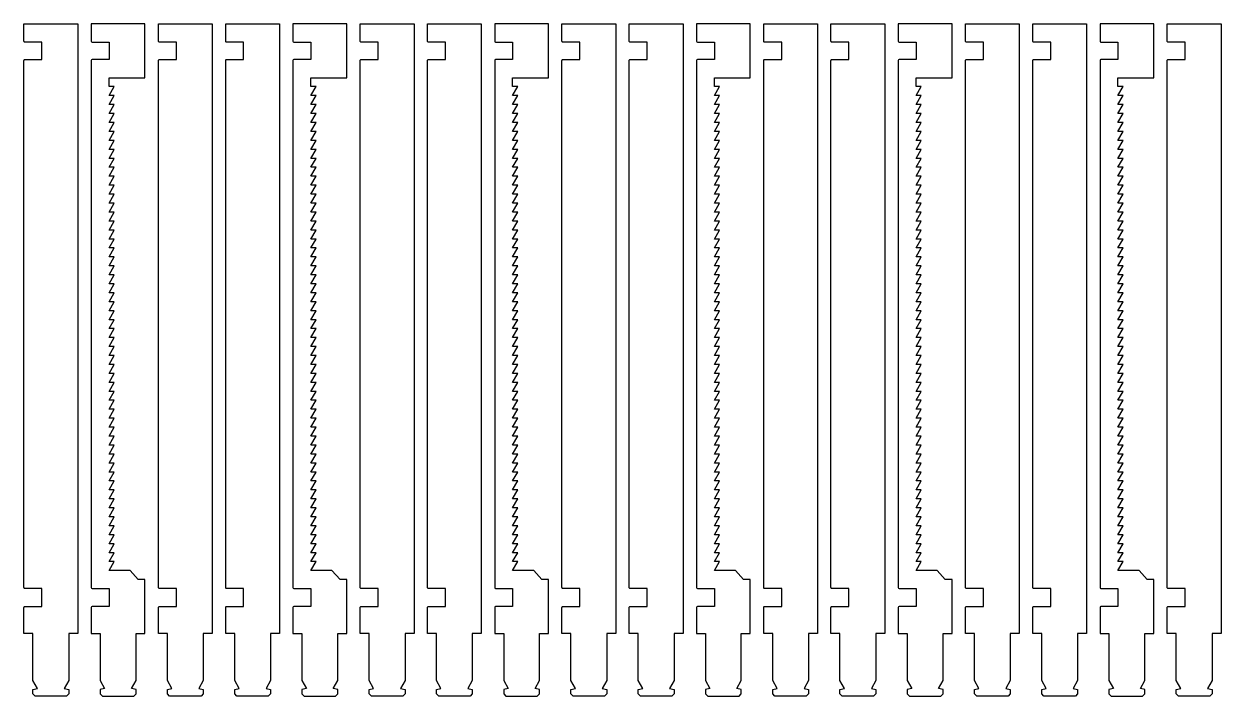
# Model space of a CAD drawing. Header units: millimetres. Extents: x 0 to 1902, y -212 to 712.
# Drawn here: x 364 to 631, y 292 to 442 of the extents above; entities that cross this region are included whole.
import ezdxf

# ---------------------------------------------------------------- set-up
doc = ezdxf.new("R2010")
doc.units = ezdxf.units.MM
doc.header["$MEASUREMENT"] = 0

msp = doc.modelspace()

# ---------------------------------------------------------------- linework, layer by layer
for p, q in [((391, 442), (379, 442)), ((379, 442), (379, 438.14)), ((391, 430), (391, 442)), ((436, 442), (424, 442)), ((424, 442), (424, 438.14)), ((436, 430), (436, 442)), ((481, 442), (469, 442)), ((469, 442), (469, 438.14)), ((481, 430), (481, 442)), ((526, 442), (514, 442)), ((514, 442), (514, 438.14)), ((526, 430), (526, 442)), ((571, 442), (559, 442)), ((559, 442), (559, 438.14)), ((571, 430), (571, 442)), ((616, 442), (604, 442)), ((604, 442), (604, 438.14)), ((616, 430), (616, 442)), ((379.2, 437.94), (383, 437.94)), ((383, 437.94), (383, 434.06)), ((424.2, 437.94), (428, 437.94)), ((428, 437.94), (428, 434.06)), ((469.2, 437.94), (473, 437.94)), ((473, 437.94), (473, 434.06)), ((514.2, 437.94), (518, 437.94)), ((518, 437.94), (518, 434.06)), ((559.2, 437.94), (563, 437.94)), ((563, 437.94), (563, 434.06)), ((604.2, 437.94), (608, 437.94)), ((608, 437.94), (608, 434.06)), ((379, 433.86), (379, 316.2)), ((383, 434.06), (379.2, 434.06)), ((424, 433.86), (424, 316.2)), ((428, 434.06), (424.2, 434.06)), ((469, 433.86), (469, 316.2)), ((473, 434.06), (469.2, 434.06)), ((514, 433.86), (514, 316.2)), ((518, 434.06), (514.2, 434.06)), ((559, 433.86), (559, 316.2)), ((563, 434.06), (559.2, 434.06)), ((604, 433.86), (604, 316.2)), ((608, 434.06), (604.2, 434.06)), ((383, 428), (383, 430)), ((383, 430), (391, 430)), ((428, 428), (428, 430)), ((428, 430), (436, 430)), ((473, 428), (473, 430)), ((473, 430), (481, 430)), ((518, 428), (518, 430)), ((518, 430), (526, 430)), ((563, 428), (563, 430)), ((563, 430), (571, 430)), ((608, 428), (608, 430)), ((608, 430), (616, 430)), ((383, 426), (384.15, 428)), ((384.15, 428), (383, 428)), ((428, 426), (429.15, 428)), ((429.15, 428), (428, 428)), ((473, 426), (474.15, 428)), ((474.15, 428), (473, 428)), ((518, 426), (519.15, 428)), ((519.15, 428), (518, 428)), ((563, 426), (564.15, 428)), ((564.15, 428), (563, 428)), ((608, 426), (609.15, 428)), ((609.15, 428), (608, 428)), ((383, 424), (384.15, 426)), ((384.15, 426), (383, 426)), ((428, 424), (429.15, 426)), ((429.15, 426), (428, 426)), ((473, 424), (474.15, 426)), ((474.15, 426), (473, 426)), ((518, 424), (519.15, 426)), ((519.15, 426), (518, 426)), ((563, 424), (564.15, 426)), ((564.15, 426), (563, 426)), ((608, 424), (609.15, 426)), ((609.15, 426), (608, 426)), ((383, 422), (384.15, 424)), ((384.15, 424), (383, 424)), ((383, 420), (384.15, 422)), ((384.15, 422), (383, 422)), ((428, 422), (429.15, 424)), ((429.15, 424), (428, 424)), ((428, 420), (429.15, 422)), ((429.15, 422), (428, 422)), ((473, 422), (474.15, 424)), ((474.15, 424), (473, 424)), ((473, 420), (474.15, 422)), ((474.15, 422), (473, 422)), ((518, 422), (519.15, 424)), ((519.15, 424), (518, 424)), ((518, 420), (519.15, 422)), ((519.15, 422), (518, 422)), ((563, 422), (564.15, 424)), ((564.15, 424), (563, 424)), ((563, 420), (564.15, 422)), ((564.15, 422), (563, 422)), ((608, 422), (609.15, 424)), ((609.15, 424), (608, 424)), ((608, 420), (609.15, 422)), ((609.15, 422), (608, 422)), ((383, 418), (384.15, 420)), ((384.15, 420), (383, 420)), ((428, 418), (429.15, 420)), ((429.15, 420), (428, 420)), ((473, 418), (474.15, 420)), ((474.15, 420), (473, 420)), ((518, 418), (519.15, 420)), ((519.15, 420), (518, 420)), ((563, 418), (564.15, 420)), ((564.15, 420), (563, 420)), ((608, 418), (609.15, 420)), ((609.15, 420), (608, 420)), ((383, 416), (384.15, 418)), ((384.15, 418), (383, 418)), ((428, 416), (429.15, 418)), ((429.15, 418), (428, 418)), ((473, 416), (474.15, 418)), ((474.15, 418), (473, 418)), ((518, 416), (519.15, 418)), ((519.15, 418), (518, 418)), ((563, 416), (564.15, 418)), ((564.15, 418), (563, 418)), ((608, 416), (609.15, 418)), ((609.15, 418), (608, 418)), ((383, 414), (384.15, 416)), ((384.15, 416), (383, 416)), ((383, 412), (384.15, 414)), ((384.15, 414), (383, 414)), ((428, 414), (429.15, 416)), ((429.15, 416), (428, 416)), ((428, 412), (429.15, 414)), ((429.15, 414), (428, 414)), ((473, 414), (474.15, 416)), ((474.15, 416), (473, 416)), ((473, 412), (474.15, 414)), ((474.15, 414), (473, 414)), ((518, 414), (519.15, 416)), ((519.15, 416), (518, 416)), ((518, 412), (519.15, 414)), ((519.15, 414), (518, 414)), ((563, 414), (564.15, 416)), ((564.15, 416), (563, 416)), ((563, 412), (564.15, 414)), ((564.15, 414), (563, 414)), ((608, 414), (609.15, 416)), ((609.15, 416), (608, 416)), ((608, 412), (609.15, 414)), ((609.15, 414), (608, 414)), ((383, 410), (384.15, 412)), ((384.15, 412), (383, 412)), ((428, 410), (429.15, 412)), ((429.15, 412), (428, 412)), ((473, 410), (474.15, 412)), ((474.15, 412), (473, 412)), ((518, 410), (519.15, 412)), ((519.15, 412), (518, 412)), ((563, 410), (564.15, 412)), ((564.15, 412), (563, 412)), ((608, 410), (609.15, 412)), ((609.15, 412), (608, 412)), ((383, 408), (384.15, 410)), ((384.15, 410), (383, 410)), ((428, 408), (429.15, 410)), ((429.15, 410), (428, 410)), ((473, 408), (474.15, 410)), ((474.15, 410), (473, 410)), ((518, 408), (519.15, 410)), ((519.15, 410), (518, 410)), ((563, 408), (564.15, 410)), ((564.15, 410), (563, 410)), ((608, 408), (609.15, 410)), ((609.15, 410), (608, 410)), ((383, 406), (384.15, 408)), ((384.15, 408), (383, 408)), ((383, 404), (384.15, 406)), ((384.15, 406), (383, 406)), ((428, 406), (429.15, 408)), ((429.15, 408), (428, 408)), ((428, 404), (429.15, 406)), ((429.15, 406), (428, 406)), ((473, 406), (474.15, 408)), ((474.15, 408), (473, 408)), ((473, 404), (474.15, 406)), ((474.15, 406), (473, 406)), ((518, 406), (519.15, 408)), ((519.15, 408), (518, 408)), ((518, 404), (519.15, 406)), ((519.15, 406), (518, 406)), ((563, 406), (564.15, 408)), ((564.15, 408), (563, 408)), ((563, 404), (564.15, 406)), ((564.15, 406), (563, 406)), ((608, 406), (609.15, 408)), ((609.15, 408), (608, 408)), ((608, 404), (609.15, 406)), ((609.15, 406), (608, 406)), ((383, 402), (384.15, 404)), ((384.15, 404), (383, 404)), ((428, 402), (429.15, 404)), ((429.15, 404), (428, 404)), ((473, 402), (474.15, 404)), ((474.15, 404), (473, 404)), ((518, 402), (519.15, 404)), ((519.15, 404), (518, 404)), ((563, 402), (564.15, 404)), ((564.15, 404), (563, 404)), ((608, 402), (609.15, 404)), ((609.15, 404), (608, 404)), ((383, 400), (384.15, 402)), ((384.15, 402), (383, 402)), ((428, 400), (429.15, 402)), ((429.15, 402), (428, 402)), ((473, 400), (474.15, 402)), ((474.15, 402), (473, 402)), ((518, 400), (519.15, 402)), ((519.15, 402), (518, 402)), ((563, 400), (564.15, 402)), ((564.15, 402), (563, 402)), ((608, 400), (609.15, 402)), ((609.15, 402), (608, 402)), ((383, 398), (384.15, 400)), ((384.15, 400), (383, 400)), ((383, 396), (384.15, 398)), ((384.15, 398), (383, 398)), ((428, 398), (429.15, 400)), ((429.15, 400), (428, 400)), ((428, 396), (429.15, 398)), ((429.15, 398), (428, 398)), ((473, 398), (474.15, 400)), ((474.15, 400), (473, 400)), ((473, 396), (474.15, 398)), ((474.15, 398), (473, 398)), ((518, 398), (519.15, 400)), ((519.15, 400), (518, 400)), ((518, 396), (519.15, 398)), ((519.15, 398), (518, 398)), ((563, 398), (564.15, 400)), ((564.15, 400), (563, 400)), ((563, 396), (564.15, 398)), ((564.15, 398), (563, 398)), ((608, 398), (609.15, 400)), ((609.15, 400), (608, 400)), ((608, 396), (609.15, 398)), ((609.15, 398), (608, 398)), ((383, 394), (384.15, 396)), ((384.15, 396), (383, 396)), ((428, 394), (429.15, 396)), ((429.15, 396), (428, 396)), ((473, 394), (474.15, 396)), ((474.15, 396), (473, 396)), ((518, 394), (519.15, 396)), ((519.15, 396), (518, 396)), ((563, 394), (564.15, 396)), ((564.15, 396), (563, 396)), ((608, 394), (609.15, 396)), ((609.15, 396), (608, 396)), ((383, 392), (384.15, 394)), ((384.15, 394), (383, 394)), ((428, 392), (429.15, 394)), ((429.15, 394), (428, 394)), ((473, 392), (474.15, 394)), ((474.15, 394), (473, 394)), ((518, 392), (519.15, 394)), ((519.15, 394), (518, 394)), ((563, 392), (564.15, 394)), ((564.15, 394), (563, 394)), ((608, 392), (609.15, 394)), ((609.15, 394), (608, 394)), ((383, 390), (384.15, 392)), ((384.15, 392), (383, 392)), ((383, 388), (384.15, 390)), ((384.15, 390), (383, 390)), ((428, 390), (429.15, 392)), ((429.15, 392), (428, 392)), ((428, 388), (429.15, 390)), ((429.15, 390), (428, 390)), ((473, 390), (474.15, 392)), ((474.15, 392), (473, 392)), ((473, 388), (474.15, 390)), ((474.15, 390), (473, 390)), ((518, 390), (519.15, 392)), ((519.15, 392), (518, 392)), ((518, 388), (519.15, 390)), ((519.15, 390), (518, 390)), ((563, 390), (564.15, 392)), ((564.15, 392), (563, 392)), ((563, 388), (564.15, 390)), ((564.15, 390), (563, 390)), ((608, 390), (609.15, 392)), ((609.15, 392), (608, 392)), ((608, 388), (609.15, 390)), ((609.15, 390), (608, 390)), ((383, 386), (384.15, 388)), ((384.15, 388), (383, 388)), ((428, 386), (429.15, 388)), ((429.15, 388), (428, 388)), ((473, 386), (474.15, 388)), ((474.15, 388), (473, 388)), ((518, 386), (519.15, 388)), ((519.15, 388), (518, 388)), ((563, 386), (564.15, 388)), ((564.15, 388), (563, 388)), ((608, 386), (609.15, 388)), ((609.15, 388), (608, 388)), ((383, 384), (384.15, 386)), ((384.15, 386), (383, 386)), ((428, 384), (429.15, 386)), ((429.15, 386), (428, 386)), ((473, 384), (474.15, 386)), ((474.15, 386), (473, 386)), ((518, 384), (519.15, 386)), ((519.15, 386), (518, 386)), ((563, 384), (564.15, 386)), ((564.15, 386), (563, 386)), ((608, 384), (609.15, 386)), ((609.15, 386), (608, 386)), ((383, 382), (384.15, 384)), ((384.15, 384), (383, 384)), ((383, 380), (384.15, 382)), ((384.15, 382), (383, 382)), ((428, 382), (429.15, 384)), ((429.15, 384), (428, 384)), ((428, 380), (429.15, 382)), ((429.15, 382), (428, 382)), ((473, 382), (474.15, 384)), ((474.15, 384), (473, 384)), ((473, 380), (474.15, 382)), ((474.15, 382), (473, 382)), ((518, 382), (519.15, 384)), ((519.15, 384), (518, 384)), ((518, 380), (519.15, 382)), ((519.15, 382), (518, 382)), ((563, 382), (564.15, 384)), ((564.15, 384), (563, 384)), ((563, 380), (564.15, 382)), ((564.15, 382), (563, 382)), ((608, 382), (609.15, 384)), ((609.15, 384), (608, 384)), ((608, 380), (609.15, 382)), ((609.15, 382), (608, 382)), ((383, 378), (384.15, 380)), ((384.15, 380), (383, 380)), ((428, 378), (429.15, 380)), ((429.15, 380), (428, 380)), ((473, 378), (474.15, 380)), ((474.15, 380), (473, 380)), ((518, 378), (519.15, 380)), ((519.15, 380), (518, 380)), ((563, 378), (564.15, 380)), ((564.15, 380), (563, 380)), ((608, 378), (609.15, 380)), ((609.15, 380), (608, 380)), ((383, 376), (384.15, 378)), ((384.15, 378), (383, 378)), ((428, 376), (429.15, 378)), ((429.15, 378), (428, 378)), ((473, 376), (474.15, 378)), ((474.15, 378), (473, 378)), ((518, 376), (519.15, 378)), ((519.15, 378), (518, 378)), ((563, 376), (564.15, 378)), ((564.15, 378), (563, 378)), ((608, 376), (609.15, 378)), ((609.15, 378), (608, 378)), ((383, 374), (384.15, 376)), ((384.15, 376), (383, 376)), ((383, 372), (384.15, 374)), ((384.15, 374), (383, 374)), ((428, 374), (429.15, 376)), ((429.15, 376), (428, 376)), ((428, 372), (429.15, 374)), ((429.15, 374), (428, 374)), ((473, 374), (474.15, 376)), ((474.15, 376), (473, 376)), ((473, 372), (474.15, 374)), ((474.15, 374), (473, 374)), ((518, 374), (519.15, 376)), ((519.15, 376), (518, 376)), ((518, 372), (519.15, 374)), ((519.15, 374), (518, 374)), ((563, 374), (564.15, 376)), ((564.15, 376), (563, 376)), ((563, 372), (564.15, 374)), ((564.15, 374), (563, 374)), ((608, 374), (609.15, 376)), ((609.15, 376), (608, 376)), ((608, 372), (609.15, 374)), ((609.15, 374), (608, 374)), ((383, 370), (384.15, 372)), ((384.15, 372), (383, 372)), ((428, 370), (429.15, 372)), ((429.15, 372), (428, 372)), ((473, 370), (474.15, 372)), ((474.15, 372), (473, 372)), ((518, 370), (519.15, 372)), ((519.15, 372), (518, 372)), ((563, 370), (564.15, 372)), ((564.15, 372), (563, 372)), ((608, 370), (609.15, 372)), ((609.15, 372), (608, 372)), ((383, 368), (384.15, 370)), ((384.15, 370), (383, 370)), ((428, 368), (429.15, 370)), ((429.15, 370), (428, 370)), ((473, 368), (474.15, 370)), ((474.15, 370), (473, 370)), ((518, 368), (519.15, 370)), ((519.15, 370), (518, 370)), ((563, 368), (564.15, 370)), ((564.15, 370), (563, 370)), ((608, 368), (609.15, 370)), ((609.15, 370), (608, 370)), ((383, 366), (384.15, 368)), ((384.15, 368), (383, 368)), ((383, 364), (384.15, 366)), ((384.15, 366), (383, 366)), ((428, 366), (429.15, 368)), ((429.15, 368), (428, 368)), ((428, 364), (429.15, 366)), ((429.15, 366), (428, 366)), ((473, 366), (474.15, 368)), ((474.15, 368), (473, 368)), ((473, 364), (474.15, 366)), ((474.15, 366), (473, 366)), ((518, 366), (519.15, 368)), ((519.15, 368), (518, 368)), ((518, 364), (519.15, 366)), ((519.15, 366), (518, 366)), ((563, 366), (564.15, 368)), ((564.15, 368), (563, 368)), ((563, 364), (564.15, 366)), ((564.15, 366), (563, 366)), ((608, 366), (609.15, 368)), ((609.15, 368), (608, 368)), ((608, 364), (609.15, 366)), ((609.15, 366), (608, 366)), ((383, 362), (384.15, 364)), ((384.15, 364), (383, 364)), ((428, 362), (429.15, 364)), ((429.15, 364), (428, 364)), ((473, 362), (474.15, 364)), ((474.15, 364), (473, 364)), ((518, 362), (519.15, 364)), ((519.15, 364), (518, 364)), ((563, 362), (564.15, 364)), ((564.15, 364), (563, 364)), ((608, 362), (609.15, 364)), ((609.15, 364), (608, 364)), ((383, 360), (384.15, 362)), ((384.15, 362), (383, 362)), ((428, 360), (429.15, 362)), ((429.15, 362), (428, 362)), ((473, 360), (474.15, 362)), ((474.15, 362), (473, 362)), ((518, 360), (519.15, 362)), ((519.15, 362), (518, 362)), ((563, 360), (564.15, 362)), ((564.15, 362), (563, 362)), ((608, 360), (609.15, 362)), ((609.15, 362), (608, 362)), ((383, 358), (384.15, 360)), ((384.15, 360), (383, 360)), ((383, 356), (384.15, 358)), ((384.15, 358), (383, 358)), ((428, 358), (429.15, 360)), ((429.15, 360), (428, 360)), ((428, 356), (429.15, 358)), ((429.15, 358), (428, 358)), ((473, 358), (474.15, 360)), ((474.15, 360), (473, 360)), ((473, 356), (474.15, 358)), ((474.15, 358), (473, 358)), ((518, 358), (519.15, 360)), ((519.15, 360), (518, 360)), ((518, 356), (519.15, 358)), ((519.15, 358), (518, 358)), ((563, 358), (564.15, 360)), ((564.15, 360), (563, 360)), ((563, 356), (564.15, 358)), ((564.15, 358), (563, 358)), ((608, 358), (609.15, 360)), ((609.15, 360), (608, 360)), ((608, 356), (609.15, 358)), ((609.15, 358), (608, 358)), ((383, 354), (384.15, 356)), ((384.15, 356), (383, 356)), ((428, 354), (429.15, 356)), ((429.15, 356), (428, 356)), ((473, 354), (474.15, 356)), ((474.15, 356), (473, 356)), ((518, 354), (519.15, 356)), ((519.15, 356), (518, 356)), ((563, 354), (564.15, 356)), ((564.15, 356), (563, 356)), ((608, 354), (609.15, 356)), ((609.15, 356), (608, 356)), ((383, 352), (384.15, 354)), ((384.15, 354), (383, 354)), ((428, 352), (429.15, 354)), ((429.15, 354), (428, 354)), ((473, 352), (474.15, 354)), ((474.15, 354), (473, 354)), ((518, 352), (519.15, 354)), ((519.15, 354), (518, 354)), ((563, 352), (564.15, 354)), ((564.15, 354), (563, 354)), ((608, 352), (609.15, 354)), ((609.15, 354), (608, 354)), ((383, 350), (384.15, 352)), ((384.15, 352), (383, 352)), ((383, 348), (384.15, 350)), ((384.15, 350), (383, 350)), ((428, 350), (429.15, 352)), ((429.15, 352), (428, 352)), ((428, 348), (429.15, 350)), ((429.15, 350), (428, 350)), ((473, 350), (474.15, 352)), ((474.15, 352), (473, 352)), ((473, 348), (474.15, 350)), ((474.15, 350), (473, 350)), ((518, 350), (519.15, 352)), ((519.15, 352), (518, 352)), ((518, 348), (519.15, 350)), ((519.15, 350), (518, 350)), ((563, 350), (564.15, 352)), ((564.15, 352), (563, 352)), ((563, 348), (564.15, 350)), ((564.15, 350), (563, 350)), ((608, 350), (609.15, 352)), ((609.15, 352), (608, 352)), ((608, 348), (609.15, 350)), ((609.15, 350), (608, 350)), ((383, 346), (384.15, 348)), ((384.15, 348), (383, 348)), ((428, 346), (429.15, 348)), ((429.15, 348), (428, 348)), ((473, 346), (474.15, 348)), ((474.15, 348), (473, 348)), ((518, 346), (519.15, 348)), ((519.15, 348), (518, 348)), ((563, 346), (564.15, 348)), ((564.15, 348), (563, 348)), ((608, 346), (609.15, 348)), ((609.15, 348), (608, 348)), ((383, 344), (384.15, 346)), ((384.15, 346), (383, 346)), ((428, 344), (429.15, 346)), ((429.15, 346), (428, 346)), ((473, 344), (474.15, 346)), ((474.15, 346), (473, 346)), ((518, 344), (519.15, 346)), ((519.15, 346), (518, 346)), ((563, 344), (564.15, 346)), ((564.15, 346), (563, 346)), ((608, 344), (609.15, 346)), ((609.15, 346), (608, 346)), ((383, 342), (384.15, 344)), ((384.15, 344), (383, 344)), ((383, 340), (384.15, 342)), ((384.15, 342), (383, 342)), ((428, 342), (429.15, 344)), ((429.15, 344), (428, 344)), ((428, 340), (429.15, 342)), ((429.15, 342), (428, 342)), ((473, 342), (474.15, 344)), ((474.15, 344), (473, 344)), ((473, 340), (474.15, 342)), ((474.15, 342), (473, 342)), ((518, 342), (519.15, 344)), ((519.15, 344), (518, 344)), ((518, 340), (519.15, 342)), ((519.15, 342), (518, 342)), ((563, 342), (564.15, 344)), ((564.15, 344), (563, 344)), ((563, 340), (564.15, 342)), ((564.15, 342), (563, 342)), ((608, 342), (609.15, 344)), ((609.15, 344), (608, 344)), ((608, 340), (609.15, 342)), ((609.15, 342), (608, 342)), ((383, 338), (384.15, 340)), ((384.15, 340), (383, 340)), ((428, 338), (429.15, 340)), ((429.15, 340), (428, 340)), ((473, 338), (474.15, 340)), ((474.15, 340), (473, 340)), ((518, 338), (519.15, 340)), ((519.15, 340), (518, 340)), ((563, 338), (564.15, 340)), ((564.15, 340), (563, 340)), ((608, 338), (609.15, 340)), ((609.15, 340), (608, 340)), ((383, 336), (384.15, 338)), ((384.15, 338), (383, 338)), ((428, 336), (429.15, 338)), ((429.15, 338), (428, 338)), ((473, 336), (474.15, 338)), ((474.15, 338), (473, 338)), ((518, 336), (519.15, 338)), ((519.15, 338), (518, 338)), ((563, 336), (564.15, 338)), ((564.15, 338), (563, 338)), ((608, 336), (609.15, 338)), ((609.15, 338), (608, 338)), ((383, 334), (384.15, 336)), ((384.15, 336), (383, 336)), ((383, 332), (384.15, 334)), ((384.15, 334), (383, 334)), ((428, 334), (429.15, 336)), ((429.15, 336), (428, 336)), ((428, 332), (429.15, 334)), ((429.15, 334), (428, 334)), ((473, 334), (474.15, 336)), ((474.15, 336), (473, 336)), ((473, 332), (474.15, 334)), ((474.15, 334), (473, 334)), ((518, 334), (519.15, 336)), ((519.15, 336), (518, 336)), ((518, 332), (519.15, 334)), ((519.15, 334), (518, 334)), ((563, 334), (564.15, 336)), ((564.15, 336), (563, 336)), ((563, 332), (564.15, 334)), ((564.15, 334), (563, 334)), ((608, 334), (609.15, 336)), ((609.15, 336), (608, 336)), ((608, 332), (609.15, 334)), ((609.15, 334), (608, 334)), ((383, 330), (384.15, 332)), ((384.15, 332), (383, 332)), ((428, 330), (429.15, 332)), ((429.15, 332), (428, 332)), ((473, 330), (474.15, 332)), ((474.15, 332), (473, 332)), ((518, 330), (519.15, 332)), ((519.15, 332), (518, 332)), ((563, 330), (564.15, 332)), ((564.15, 332), (563, 332)), ((608, 330), (609.15, 332)), ((609.15, 332), (608, 332)), ((383, 328), (384.15, 330)), ((384.15, 330), (383, 330)), ((428, 328), (429.15, 330)), ((429.15, 330), (428, 330)), ((473, 328), (474.15, 330)), ((474.15, 330), (473, 330)), ((518, 328), (519.15, 330)), ((519.15, 330), (518, 330)), ((563, 328), (564.15, 330)), ((564.15, 330), (563, 330)), ((608, 328), (609.15, 330)), ((609.15, 330), (608, 330)), ((383, 326), (384.15, 328)), ((384.15, 328), (383, 328)), ((383, 324), (384.15, 326)), ((384.15, 326), (383, 326)), ((428, 326), (429.15, 328)), ((429.15, 328), (428, 328)), ((428, 324), (429.15, 326)), ((429.15, 326), (428, 326)), ((473, 326), (474.15, 328)), ((474.15, 328), (473, 328)), ((473, 324), (474.15, 326)), ((474.15, 326), (473, 326)), ((518, 326), (519.15, 328)), ((519.15, 328), (518, 328)), ((518, 324), (519.15, 326)), ((519.15, 326), (518, 326)), ((563, 326), (564.15, 328)), ((564.15, 328), (563, 328)), ((563, 324), (564.15, 326)), ((564.15, 326), (563, 326)), ((608, 326), (609.15, 328)), ((609.15, 328), (608, 328)), ((608, 324), (609.15, 326)), ((609.15, 326), (608, 326)), ((383, 322), (384.15, 324)), ((384.15, 324), (383, 324)), ((428, 322), (429.15, 324)), ((429.15, 324), (428, 324)), ((473, 322), (474.15, 324)), ((474.15, 324), (473, 324)), ((518, 322), (519.15, 324)), ((519.15, 324), (518, 324)), ((563, 322), (564.15, 324)), ((564.15, 324), (563, 324)), ((608, 322), (609.15, 324)), ((609.15, 324), (608, 324)), ((383, 320), (384.15, 322)), ((384.15, 322), (383, 322)), ((428, 320), (429.15, 322)), ((429.15, 322), (428, 322)), ((473, 320), (474.15, 322)), ((474.15, 322), (473, 322)), ((518, 320), (519.15, 322)), ((519.15, 322), (518, 322)), ((563, 320), (564.15, 322)), ((564.15, 322), (563, 322)), ((608, 320), (609.15, 322)), ((609.15, 322), (608, 322)), ((385.5, 320), (383, 320)), ((386, 320), (385.5, 320)), ((387.7, 320), (386, 320)), ((389.5, 318), (387.7, 320)), ((391, 318), (389.5, 318)), ((391, 306), (391, 318)), ((430.5, 320), (428, 320)), ((431, 320), (430.5, 320)), ((432.7, 320), (431, 320)), ((434.5, 318), (432.7, 320)), ((436, 318), (434.5, 318)), ((436, 306), (436, 318)), ((475.5, 320), (473, 320)), ((476, 320), (475.5, 320)), ((477.7, 320), (476, 320)), ((479.5, 318), (477.7, 320)), ((481, 318), (479.5, 318)), ((481, 306), (481, 318)), ((520.5, 320), (518, 320)), ((521, 320), (520.5, 320)), ((522.7, 320), (521, 320)), ((524.5, 318), (522.7, 320)), ((526, 318), (524.5, 318)), ((526, 306), (526, 318)), ((565.5, 320), (563, 320)), ((566, 320), (565.5, 320)), ((567.7, 320), (566, 320)), ((569.5, 318), (567.7, 320)), ((571, 318), (569.5, 318)), ((571, 306), (571, 318)), ((610.5, 320), (608, 320)), ((611, 320), (610.5, 320)), ((612.7, 320), (611, 320)), ((614.5, 318), (612.7, 320)), ((616, 318), (614.5, 318)), ((616, 306), (616, 318)), ((379.2, 316), (383, 316)), ((383, 316), (383, 312)), ((424.2, 316), (428, 316)), ((428, 316), (428, 312)), ((469.2, 316), (473, 316)), ((473, 316), (473, 312)), ((514.2, 316), (518, 316)), ((518, 316), (518, 312)), ((559.2, 316), (563, 316)), ((563, 316), (563, 312)), ((604.2, 316), (608, 316)), ((608, 316), (608, 312)), ((379, 311.8), (379, 306)), ((383, 312), (379.2, 312)), ((424, 311.8), (424, 306)), ((428, 312), (424.2, 312)), ((469, 311.8), (469, 306)), ((473, 312), (469.2, 312)), ((514, 311.8), (514, 306)), ((518, 312), (514.2, 312)), ((559, 311.8), (559, 306)), ((563, 312), (559.2, 312)), ((604, 311.8), (604, 306)), ((608, 312), (604.2, 312)), ((379, 306), (381, 306)), ((381, 306), (381, 295.5)), ((389, 306), (391, 306)), ((389, 295.5), (389, 306)), ((424, 306), (426, 306)), ((426, 306), (426, 295.5)), ((434, 306), (436, 306)), ((434, 295.5), (434, 306)), ((469, 306), (471, 306)), ((471, 306), (471, 295.5)), ((479, 306), (481, 306)), ((479, 295.5), (479, 306)), ((514, 306), (516, 306)), ((516, 306), (516, 295.5)), ((524, 306), (526, 306)), ((524, 295.5), (524, 306)), ((559, 306), (561, 306)), ((561, 306), (561, 295.5)), ((569, 306), (571, 306)), ((569, 295.5), (569, 306)), ((604, 306), (606, 306)), ((606, 306), (606, 295.5)), ((614, 306), (616, 306)), ((614, 295.5), (614, 306)), ((381, 295.5), (382, 293.7)), ((382, 293.7), (381, 293.5)), ((388, 293.7), (389, 295.5)), ((389, 293.5), (388, 293.7)), ((426, 295.5), (427, 293.7)), ((427, 293.7), (426, 293.5)), ((433, 293.7), (434, 295.5)), ((434, 293.5), (433, 293.7)), ((471, 295.5), (472, 293.7)), ((472, 293.7), (471, 293.5)), ((478, 293.7), (479, 295.5)), ((479, 293.5), (478, 293.7)), ((516, 295.5), (517, 293.7)), ((517, 293.7), (516, 293.5)), ((523, 293.7), (524, 295.5)), ((524, 293.5), (523, 293.7)), ((561, 295.5), (562, 293.7)), ((562, 293.7), (561, 293.5)), ((568, 293.7), (569, 295.5)), ((569, 293.5), (568, 293.7)), ((606, 295.5), (607, 293.7)), ((607, 293.7), (606, 293.5)), ((613, 293.7), (614, 295.5)), ((614, 293.5), (613, 293.7)), ((381, 293.5), (381, 292.5)), ((381, 292.5), (381.5, 292)), ((381.5, 292), (388.5, 292)), ((388.5, 292), (389, 292.5)), ((389, 292.5), (389, 293.5)), ((426, 293.5), (426, 292.5)), ((426, 292.5), (426.5, 292)), ((426.5, 292), (433.5, 292)), ((433.5, 292), (434, 292.5)), ((434, 292.5), (434, 293.5)), ((471, 293.5), (471, 292.5)), ((471, 292.5), (471.5, 292)), ((471.5, 292), (478.5, 292)), ((478.5, 292), (479, 292.5)), ((479, 292.5), (479, 293.5)), ((516, 293.5), (516, 292.5)), ((516, 292.5), (516.5, 292)), ((516.5, 292), (523.5, 292)), ((523.5, 292), (524, 292.5)), ((524, 292.5), (524, 293.5)), ((561, 293.5), (561, 292.5)), ((561, 292.5), (561.5, 292)), ((561.5, 292), (568.5, 292)), ((568.5, 292), (569, 292.5)), ((569, 292.5), (569, 293.5)), ((606, 293.5), (606, 292.5)), ((606, 292.5), (606.5, 292)), ((606.5, 292), (613.5, 292)), ((613.5, 292), (614, 292.5)), ((614, 292.5), (614, 293.5))]:
    msp.add_line(p, q)
for points in [[(364, 433.86, -0.414214), (364.2, 434.06), (368, 434.06), (368, 437.94), (364.2, 437.94, -0.414214), (364, 438.14), (364, 442), (376, 442), (376, 306), (374, 306), (374, 295.5), (373, 293.7), (374, 293.5), (374, 292.5), (373.5, 292), (366.5, 292), (366, 292.5), (366, 293.5), (367, 293.7), (366, 295.5), (366, 306), (364, 306), (364, 311.8, -0.414214), (364.2, 312), (368, 312), (368, 316), (364.2, 316, -0.414214), (364, 316.2)], [(394, 433.86, -0.414214), (394.2, 434.06), (398, 434.06), (398, 437.94), (394.2, 437.94, -0.414214), (394, 438.14), (394, 442), (406, 442), (406, 306), (404, 306), (404, 295.5), (403, 293.7), (404, 293.5), (404, 292.5), (403.5, 292), (396.5, 292), (396, 292.5), (396, 293.5), (397, 293.7), (396, 295.5), (396, 306), (394, 306), (394, 311.8, -0.414214), (394.2, 312), (398, 312), (398, 316), (394.2, 316, -0.414214), (394, 316.2)], [(409, 433.86, -0.414214), (409.2, 434.06), (413, 434.06), (413, 437.94), (409.2, 437.94, -0.414214), (409, 438.14), (409, 442), (421, 442), (421, 306), (419, 306), (419, 295.5), (418, 293.7), (419, 293.5), (419, 292.5), (418.5, 292), (411.5, 292), (411, 292.5), (411, 293.5), (412, 293.7), (411, 295.5), (411, 306), (409, 306), (409, 311.8, -0.414214), (409.2, 312), (413, 312), (413, 316), (409.2, 316, -0.414214), (409, 316.2)], [(439, 433.86, -0.414214), (439.2, 434.06), (443, 434.06), (443, 437.94), (439.2, 437.94, -0.414214), (439, 438.14), (439, 442), (451, 442), (451, 306), (449, 306), (449, 295.5), (448, 293.7), (449, 293.5), (449, 292.5), (448.5, 292), (441.5, 292), (441, 292.5), (441, 293.5), (442, 293.7), (441, 295.5), (441, 306), (439, 306), (439, 311.8, -0.414214), (439.2, 312), (443, 312), (443, 316), (439.2, 316, -0.414214), (439, 316.2)], [(454, 433.86, -0.414214), (454.2, 434.06), (458, 434.06), (458, 437.94), (454.2, 437.94, -0.414214), (454, 438.14), (454, 442), (466, 442), (466, 306), (464, 306), (464, 295.5), (463, 293.7), (464, 293.5), (464, 292.5), (463.5, 292), (456.5, 292), (456, 292.5), (456, 293.5), (457, 293.7), (456, 295.5), (456, 306), (454, 306), (454, 311.8, -0.414214), (454.2, 312), (458, 312), (458, 316), (454.2, 316, -0.414214), (454, 316.2)], [(484, 433.86, -0.414214), (484.2, 434.06), (488, 434.06), (488, 437.94), (484.2, 437.94, -0.414214), (484, 438.14), (484, 442), (496, 442), (496, 306), (494, 306), (494, 295.5), (493, 293.7), (494, 293.5), (494, 292.5), (493.5, 292), (486.5, 292), (486, 292.5), (486, 293.5), (487, 293.7), (486, 295.5), (486, 306), (484, 306), (484, 311.8, -0.414214), (484.2, 312), (488, 312), (488, 316), (484.2, 316, -0.414214), (484, 316.2)], [(499, 433.86, -0.414214), (499.2, 434.06), (503, 434.06), (503, 437.94), (499.2, 437.94, -0.414214), (499, 438.14), (499, 442), (511, 442), (511, 306), (509, 306), (509, 295.5), (508, 293.7), (509, 293.5), (509, 292.5), (508.5, 292), (501.5, 292), (501, 292.5), (501, 293.5), (502, 293.7), (501, 295.5), (501, 306), (499, 306), (499, 311.8, -0.414214), (499.2, 312), (503, 312), (503, 316), (499.2, 316, -0.414214), (499, 316.2)], [(529, 433.86, -0.414214), (529.2, 434.06), (533, 434.06), (533, 437.94), (529.2, 437.94, -0.414214), (529, 438.14), (529, 442), (541, 442), (541, 306), (539, 306), (539, 295.5), (538, 293.7), (539, 293.5), (539, 292.5), (538.5, 292), (531.5, 292), (531, 292.5), (531, 293.5), (532, 293.7), (531, 295.5), (531, 306), (529, 306), (529, 311.8, -0.414214), (529.2, 312), (533, 312), (533, 316), (529.2, 316, -0.414214), (529, 316.2)], [(544, 433.86, -0.414214), (544.2, 434.06), (548, 434.06), (548, 437.94), (544.2, 437.94, -0.414214), (544, 438.14), (544, 442), (556, 442), (556, 306), (554, 306), (554, 295.5), (553, 293.7), (554, 293.5), (554, 292.5), (553.5, 292), (546.5, 292), (546, 292.5), (546, 293.5), (547, 293.7), (546, 295.5), (546, 306), (544, 306), (544, 311.8, -0.414214), (544.2, 312), (548, 312), (548, 316), (544.2, 316, -0.414214), (544, 316.2)], [(574, 433.86, -0.414214), (574.2, 434.06), (578, 434.06), (578, 437.94), (574.2, 437.94, -0.414214), (574, 438.14), (574, 442), (586, 442), (586, 306), (584, 306), (584, 295.5), (583, 293.7), (584, 293.5), (584, 292.5), (583.5, 292), (576.5, 292), (576, 292.5), (576, 293.5), (577, 293.7), (576, 295.5), (576, 306), (574, 306), (574, 311.8, -0.414214), (574.2, 312), (578, 312), (578, 316), (574.2, 316, -0.414214), (574, 316.2)], [(589, 433.86, -0.414214), (589.2, 434.06), (593, 434.06), (593, 437.94), (589.2, 437.94, -0.414214), (589, 438.14), (589, 442), (601, 442), (601, 306), (599, 306), (599, 295.5), (598, 293.7), (599, 293.5), (599, 292.5), (598.5, 292), (591.5, 292), (591, 292.5), (591, 293.5), (592, 293.7), (591, 295.5), (591, 306), (589, 306), (589, 311.8, -0.414214), (589.2, 312), (593, 312), (593, 316), (589.2, 316, -0.414214), (589, 316.2)], [(619, 433.86, -0.414214), (619.2, 434.06), (623, 434.06), (623, 437.94), (619.2, 437.94, -0.414214), (619, 438.14), (619, 442), (631, 442), (631, 306), (629, 306), (629, 295.5), (628, 293.7), (629, 293.5), (629, 292.5), (628.5, 292), (621.5, 292), (621, 292.5), (621, 293.5), (622, 293.7), (621, 295.5), (621, 306), (619, 306), (619, 311.8, -0.414214), (619.2, 312), (623, 312), (623, 316), (619.2, 316, -0.414214), (619, 316.2)]]:
    msp.add_lwpolyline(points, format="xyb", close=True)
for centre, start, end in [((379.2, 438.14), 180, 270), ((424.2, 438.14), 180, 270), ((469.2, 438.14), 180, 270), ((514.2, 438.14), 180, 270), ((559.2, 438.14), 180, 270), ((604.2, 438.14), 180, 270), ((379.2, 433.86), 90, 180), ((424.2, 433.86), 90, 180), ((469.2, 433.86), 90, 180), ((514.2, 433.86), 90, 180), ((559.2, 433.86), 90, 180), ((604.2, 433.86), 90, 180), ((379.2, 316.2), 180, 270), ((424.2, 316.2), 180, 270), ((469.2, 316.2), 180, 270), ((514.2, 316.2), 180, 270), ((559.2, 316.2), 180, 270), ((604.2, 316.2), 180, 270), ((379.2, 311.8), 90, 180), ((424.2, 311.8), 90, 180), ((469.2, 311.8), 90, 180), ((514.2, 311.8), 90, 180), ((559.2, 311.8), 90, 180), ((604.2, 311.8), 90, 180)]:
    msp.add_arc(centre, 0.2, start, end)

doc.saveas('drawing.dxf')
